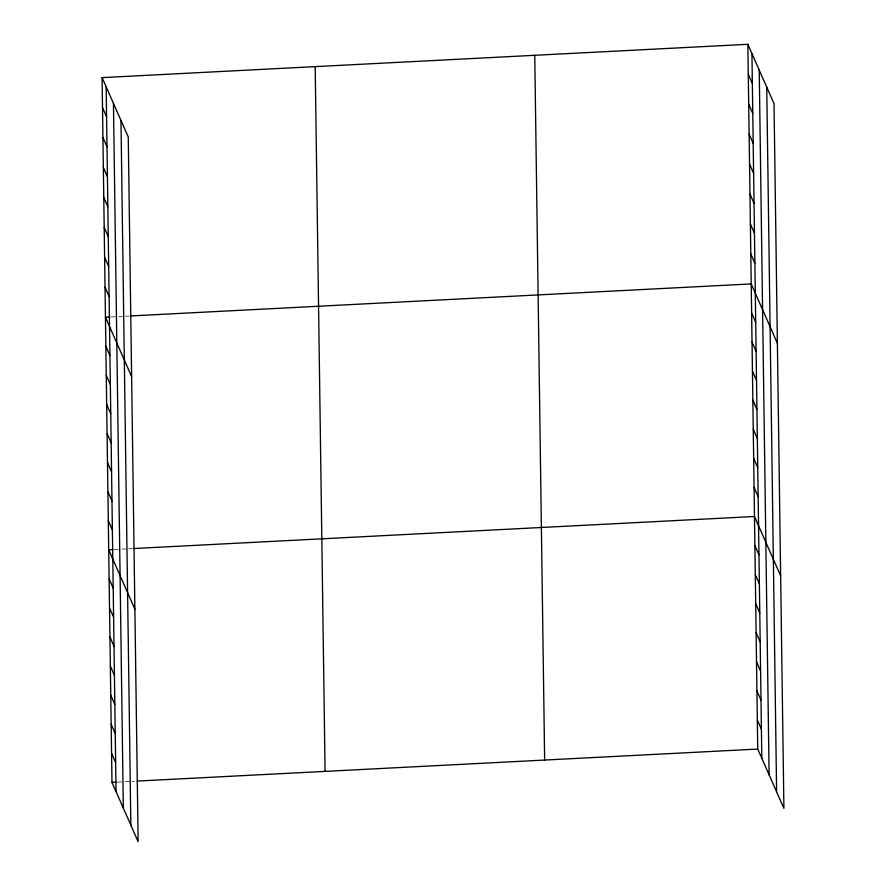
<?xml version="1.0" encoding="UTF-8"?>
<svg xmlns="http://www.w3.org/2000/svg" width="886" height="886" viewBox="0 0 886 886"><rect width="100%" height="100%" fill="white"/><g stroke="black" fill="none" stroke-linecap="round" stroke-linejoin="round"><path stroke-width="0.66" stroke-dasharray="4.43 3.32" d="M110.75 316.978L117.373 316.634M118.691 316.568L123.985 316.291M125.314 316.224L129.278 316.014M114.017 549.541L120.629 549.198M121.958 549.132L127.252 548.855M128.57 548.788L132.546 548.589M117.273 782.116L123.896 781.773M125.214 781.707L130.508 781.43M131.837 781.363L134.484 781.23"/><path stroke-width="1.33" d="M102.089 77.625L128.26 136.942L138.138 841.7L111.979 782.382L102.089 77.625L747.862 44.3L774.021 103.618L783.911 808.375L757.74 749.058L747.862 44.3M109.421 317.044L105.456 317.243L131.615 376.561M130.607 315.948L751.217 283.919L777.376 343.236M112.688 549.608L108.712 549.818L134.882 609.125M133.864 548.523L754.484 516.494L780.644 575.8M111.979 782.382L115.955 782.183M137.131 781.087L757.74 749.058M748.282 74.247L752.358 83.494M748.703 104.205L752.779 113.441M749.124 134.151L753.2 143.399M749.545 164.109L753.621 173.346M749.966 194.056L754.03 203.304M750.387 224.014L754.451 233.251M750.796 253.961L754.872 263.208M751.627 312.991L755.703 322.227M752.037 342.062L756.112 351.299M752.447 371.134L756.522 380.371M752.856 400.206L756.921 409.443M753.255 429.278L757.331 438.515M753.665 458.35L757.74 467.586M754.075 487.422L758.15 496.658M754.894 545.566L758.97 554.802M755.304 574.626L759.368 583.874M755.703 603.698L759.778 612.935M756.112 632.77L760.188 642.007M756.522 661.842L760.598 671.079M756.932 690.914L761.008 700.15M757.342 719.986L761.406 729.222M102.51 107.583L106.586 116.819M102.931 137.529L107.007 146.766M103.352 167.487L107.427 176.724M103.773 197.434L107.848 206.671M104.194 227.392L108.269 236.628M104.614 257.339L108.69 266.575M105.035 287.297L109.111 296.533M105.866 346.315L109.942 355.552M106.276 375.387L110.34 384.624M106.674 404.459L110.75 413.696M107.084 433.531L111.16 442.767M107.494 462.603L111.57 471.839M107.904 491.675L111.979 500.911M108.313 520.746L112.389 529.983M109.122 578.89L113.198 588.127M109.532 607.962L113.607 617.199M109.942 637.034L114.017 646.271M110.351 666.106L114.427 675.342M110.761 695.178L114.826 704.414M111.16 724.25L115.235 733.486M111.57 753.31L115.645 762.558M766.733 87.083L776.612 791.851M759.224 70.06L769.103 774.818M751.937 53.537L761.816 758.294M534.756 55.297L544.646 760.055M315.195 66.627L325.084 771.385M120.961 120.418L130.851 825.176M113.452 103.385L123.342 808.154M106.165 86.861L116.055 791.619"/></g></svg>
